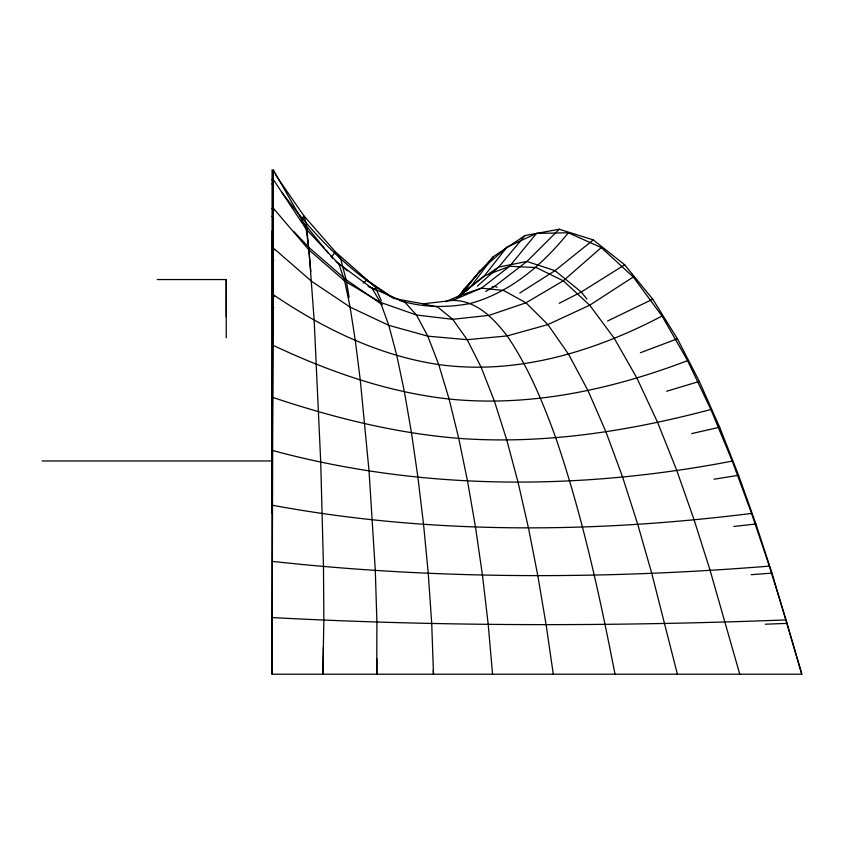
<?xml version="1.0" encoding="UTF-8"?>
<svg xmlns="http://www.w3.org/2000/svg" width="844" height="844" viewBox="0 0 844 844"><rect width="100%" height="100%" fill="white"/><g stroke="black" fill="none" stroke-linecap="round" stroke-linejoin="round"><path stroke-width="1.27" d="M226.234 316.606L226.234 279.554L157.227 279.554M458.556 296.982L464.538 288.532L493.212 256.766L524.989 235.571L559.255 229.22L593.29 239.928L624.676 264.794L652.771 299.187L677.394 338.739L699.338 381.425L719.668 427.222L738.574 475.277L755.918 523.976L771.996 573.097L801.8 674.208L272.063 674.208L273.393 170.045L303.407 222.584L306.203 229.146L308.957 249.929L314.168 320.298L320.699 461.52L323.463 566.208L323.864 619.992L322.841 674.208M376.74 674.208L376.899 621.996L375.295 570.291L369.007 470.593L360.304 380.285L355.345 340.839L350.102 307.111L344.647 280.957L339.066 264.415L306.203 229.146L273.403 179.667M272.063 513.173L273.393 170.045M323.062 674.208L323.431 646.937M302.12 221.476L303.661 215.515L275.745 175.109M331.787 256.977L335.279 251.744L303.661 215.515L306.404 223.797L310.845 271.684M458.798 297.151L464.538 288.532M465.624 291.444L471.965 285.23L493.212 256.766M801.8 674.208L786.049 619.929L769.317 566.124L751.571 513.426L732.244 461.098L710.88 409.498L687.575 360.641L662.055 316.036L633.274 276.98L601.276 247.577L568.35 232.765L536.499 233.398L506.864 247.25L484.319 275.946L457.026 297.837M461.647 293.944L479.941 270.935L506.864 247.25M479.941 270.935L459.031 296.824M536.499 233.398L509.618 266.271L481.439 288.152L452.489 300.432L423.066 303.798L395.931 298.892M524.989 235.571L498.688 267.052L477.345 286.137M568.35 232.765C542.734 264.488 510.799 292.235 470.773 303.355C446.93 308.007 422.39 307.691 399.128 300.316M559.255 229.22L526.909 261.471L494.658 286.338L485.775 291.391M601.276 247.577L563.286 280.788L525.981 302.796L489.151 315.35L452.669 319.306L416.461 315.012L380.475 302.384L344.647 280.957L308.957 249.929L273.351 208.268M593.29 239.928L554.962 270.65L519.82 293.005M363.173 283.046L366.918 280.081L391.226 296.582M458.725 296.371L484.319 275.946L509.618 266.271L536.214 267.569L563.286 280.788L589.692 305.201L614.326 338.433L636.882 378.038L657.581 422.348L676.571 469.918L693.968 519.419L710.047 570.185L739.766 674.208M471.965 285.23L474.106 283.784M489.066 273.604L498.688 267.052L526.909 261.471L554.962 270.65L581.273 292.003L586.865 299.029M633.274 276.98L589.692 305.201L547.872 324.592L507.17 335.923L467.207 339.689L427.802 336.155L388.799 325.33L350.102 307.111L311.615 281.326L273.256 247.967M624.676 264.794L581.273 292.003L559.182 303.281M607.553 321.005L652.771 299.187M662.055 316.036C593.838 351.874 516.328 375.306 438.722 364.566C378.576 355.609 323.041 328.495 273.139 294.598M445.558 301.719L460.064 295.453L481.439 288.152L503.604 290.473L525.981 302.796L547.872 324.592L568.677 354.459L588.057 390.73L605.981 431.949L622.503 476.797L637.684 524.166L651.716 573.234L677.384 674.208M640.396 352.75L677.394 338.739M687.575 360.641C611.826 389.453 530.412 407.325 449.082 399.033C387.575 392.27 328.727 371.497 273.002 345.28M666.686 391.247L699.338 381.425M710.88 409.498C628.843 431.231 543.768 444.672 458.735 438.352C395.214 433.257 333.148 417.59 272.855 397.429M691.616 433.616L719.668 427.222M492.084 286.897L494.658 286.338L497.074 287.182M714.045 479.223L738.574 475.277M732.244 461.098C580.472 490.322 422.527 491.029 272.707 450.517M733.847 526.466L755.918 523.976M751.571 513.426C592.53 533.313 430.546 534.495 272.549 505.282M751.213 574.701L771.996 573.097M769.317 566.124C603.956 579.448 437.392 579.522 272.39 561.387M765.255 624.212L787.294 623.368M786.049 619.929C614.843 626.417 443.343 626.691 272.232 617.576M42.2 460.961L272.253 460.961L272.253 230.908M452.489 300.432C476.354 300.137 493.613 318.452 507.17 335.923C528.481 367.267 542.945 402.44 555.806 437.92C582.117 514.872 599.504 594.482 615.002 674.208M423.066 303.798L437.857 307.163L452.669 319.306L467.207 339.689L481.196 367.393L494.436 401.248L506.79 440.062L518.163 482.736L528.534 528.281L537.85 575.851L546.1 624.718L553.295 674.208M368.037 286.169L376.097 290.062M368.775 286.622L404.909 302.215L416.461 315.012L427.802 336.155L438.722 364.566L449.082 399.033L458.735 438.352L467.587 481.439L475.531 527.342L482.462 575.239L488.212 624.412L492.558 674.208M394.253 298.713C349.247 272.253 312.364 233.746 281.653 191.915M272.063 295.126L274.216 296.539M382.29 304.737L346.124 279.723L309.062 247.598L293.723 231.383M336.439 261.777L340.438 265.058M342.442 266.693L347.443 270.797M272.063 248.421L274.047 250.088M336.26 261.862L371.972 288.237L380.475 302.384L388.799 325.33L396.828 355.672L404.424 391.975L411.492 432.888L417.917 477.335L423.561 524.409L428.256 573.361L431.717 623.494L433.489 674.208L433.257 670.326M272.063 208.51L273.867 210.42M272.063 305.728L273.794 307.575M303.407 222.584L324.265 248.083M325.932 250.13L328.432 253.189M330.943 256.249L332.61 258.296M272.063 258.549L273.741 260.585M272.063 179.572L273.667 181.629M272.063 216.243L273.604 218.343M274.268 172.978L272.063 169.792L272.063 674.208M272.063 183.834L273.54 186.007M381.33 300.865L375.263 287.034L335.279 251.744L340.786 259.171L346.124 279.723L349.11 297.288M376.857 658.71L376.878 674.208M226.234 279.554L226.245 337.779"/></g></svg>
